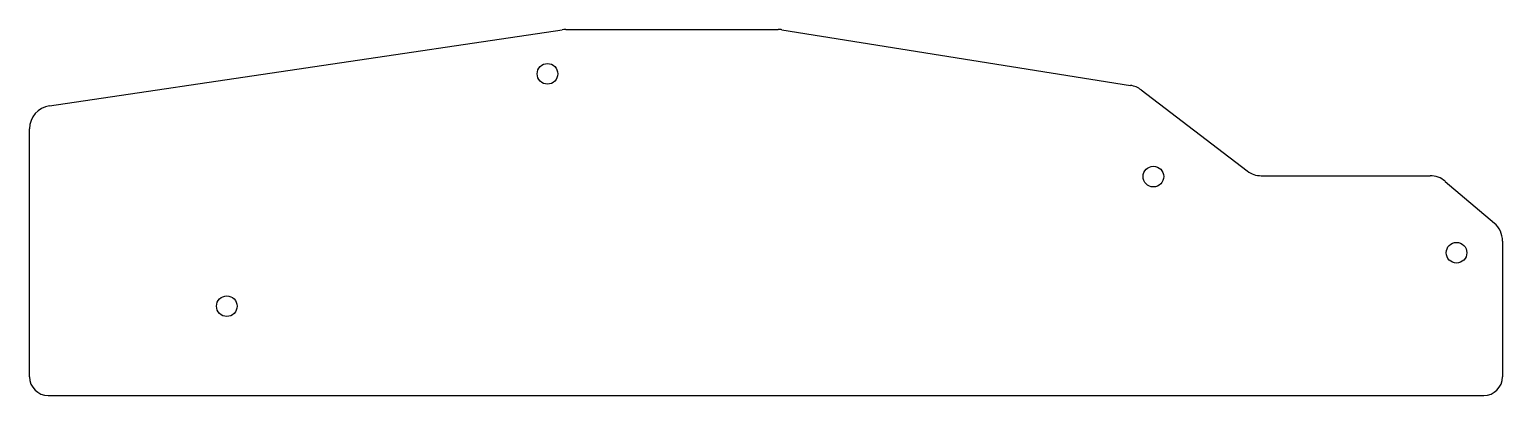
# Model space of a CAD drawing. Header units: millimetres. Extents: x 38 to 196, y -62 to -23.
import ezdxf

# ---------------------------------------------------------------- set-up
doc = ezdxf.new("R2010")
doc.units = ezdxf.units.MM

msp = doc.modelspace()

# ---------------------------------------------------------------- linework, layer by layer
for p, q in [((40.61, -31.01), (95.29, -22.91)), ((95.66, -22.88), (118.33, -22.88)), ((118.72, -22.91), (155.9, -28.84)), ((157.03, -29.33), (168.33, -37.96)), ((38.48, -59.9), (38.48, -33.48)), ((169.85, -38.47), (187.84, -38.47)), ((189.47, -39.07), (194.7, -43.53)), ((195.57, -45.43), (195.57, -59.9)), ((40.48, -61.9), (193.57, -61.9))]:
    msp.add_line(p, q)
for centre in [(93.72, -27.61), (158.34, -38.56), (190.67, -46.68), (59.52, -52.38)]:
    msp.add_circle(centre, 1.1)
for centre, radius, start, end in [((95.66, -25.38), 2.5, 90, 98.4263), ((118.33, -25.38), 2.5, 80.9355, 90), ((155.51, -31.31), 2.5, 52.6373, 80.9355), ((40.98, -33.48), 2.5, 98.4263, 180), ((169.85, -35.97), 2.5, 232.6373, 270), ((187.84, -40.97), 2.5, 49.5306, 90), ((193.07, -45.43), 2.5, 0, 49.5306), ((40.48, -59.9), 2, 180, 270), ((193.57, -59.9), 2, 270, 0)]:
    msp.add_arc(centre, radius, start, end)

doc.saveas('drawing.dxf')
